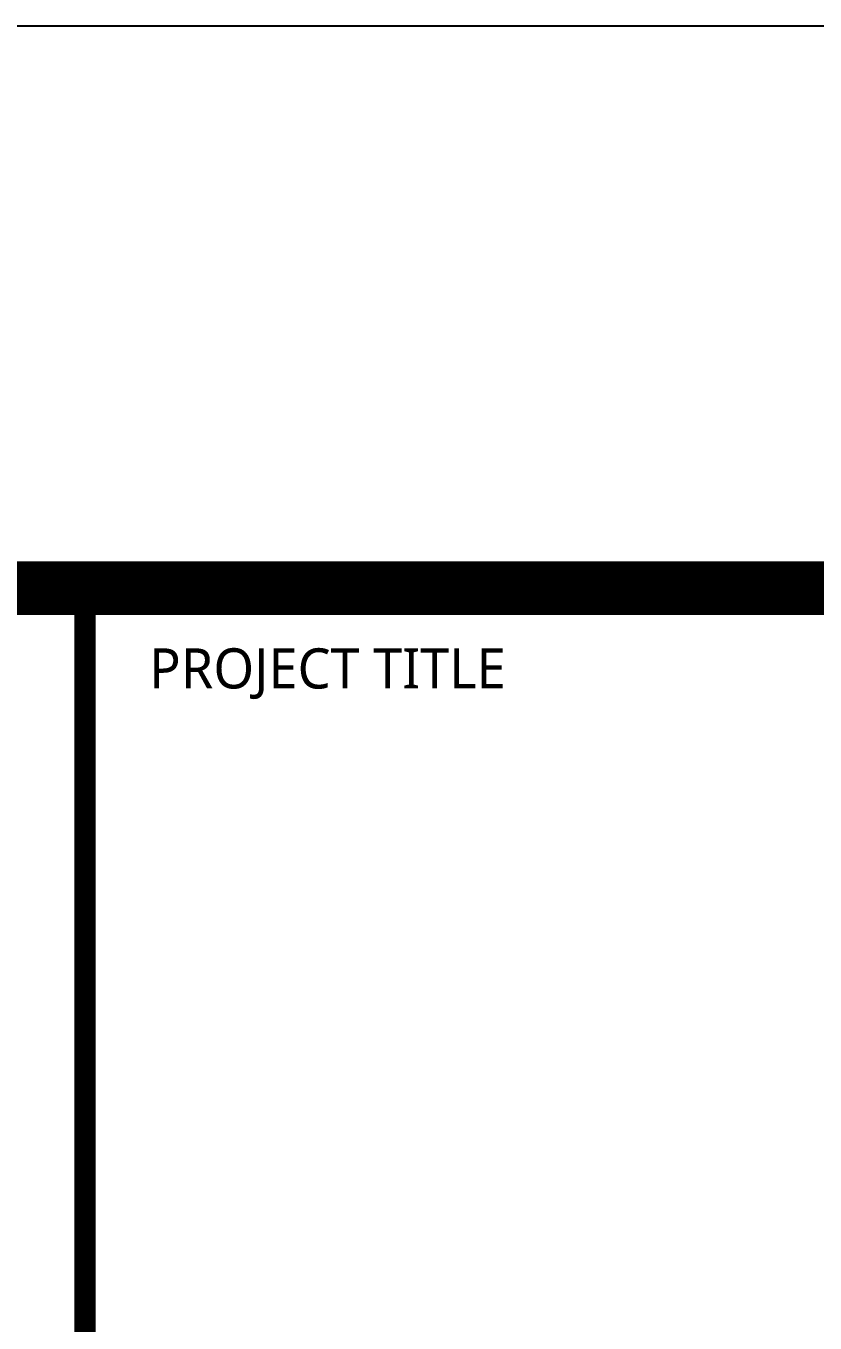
# Model space of a CAD drawing. Header units: millimetres. Extents: x -336400 to 0, y 0 to 118800.
# Drawn here: x -21941 to -16045, y 109109 to 118800 of the extents above; entities that cross this region are included whole.
import ezdxf
from ezdxf.enums import TextEntityAlignment as Align

# ---------------------------------------------------------------- set-up
doc = ezdxf.new("R2010")
doc.units = ezdxf.units.MM
doc.header["$LTSCALE"] = 1000
for name, color, linetype in [('arch', 8, 'Continuous'), ('SYM', 3, 'Continuous'), ('XR-SHEET-SHT', 5, 'Continuous')]:
    doc.layers.add(name, color=color, linetype=linetype)
doc.styles.add('XR-SHEET$0$XREF-Form$0$맑은고딕', font='malgun.ttf')

# ---------------------------------------------------------------- blocks, each defined once
blk = doc.blocks.new('XR-FORM-EE', base_point=(461, 408.4))
at = {"layer": 'XR-SHEET-SHT', "color": 5}
blk.add_lwpolyline([(0, 118800), (168200, 118800), (168200, 0), (0, 0)], close=True, dxfattribs=at)
at = {"layer": 'XR-SHEET-SHT', "color": 5, "const_width": 400}
blk.add_lwpolyline([(9300, 114600), (163900, 114600), (163900, 4200), (9300, 4200)], close=True, dxfattribs=at)
at = {"layer": 'XR-SHEET-SHT', "color": 5, "const_width": 160}
blk.add_lwpolyline([(146700, 114600), (146700, 4200)], dxfattribs=at)
at = {"layer": 'XR-SHEET-SHT', "color": 7, "style": 'XR-SHEET$0$XREF-Form$0$맑은고딕'}
blk.add_text('PROJECT TITLE', height=300, dxfattribs=at).set_placement((147180, 114000), align=Align.MIDDLE_LEFT)

msp = doc.modelspace()

# ---------------------------------------------------------------- linework, layer by layer
at = {"layer": 'SYM', "color": 6}
msp.add_lwpolyline([(-158900, 114600), (-21500, 114600), (-21500, 57633.4), (-158900, 57633.4)], close=True, dxfattribs=at)

# ---------------------------------------------------------------- block references
at = {"layer": 'arch'}
msp.add_blockref('XR-FORM-EE', (-167739, 408.4), dxfattribs=at)

doc.saveas('drawing.dxf')
